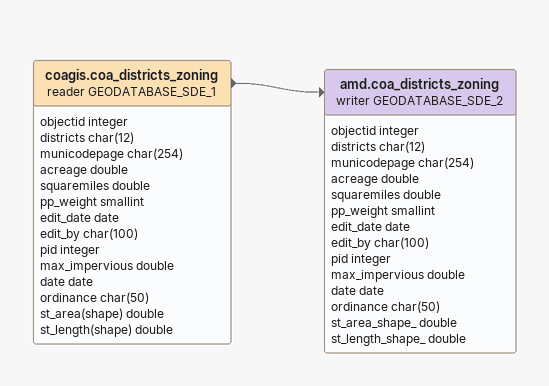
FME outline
coagis.coa_districts_zoning (reader GEODATABASE_SDE_1)
    attributes: objectid integer, districts char(12), municodepage char(254), acreage double, squaremiles double, pp_weight smallint, edit_date date, edit_by char(100), pid integer, max_impervious double, date date, ordinance char(50), st_area(shape) double, st_length(shape) double
    -> amd.coa_districts_zoning (writer GEODATABASE_SDE_2)
amd.coa_districts_zoning (writer GEODATABASE_SDE_2)
    attributes: objectid integer, districts char(12), municodepage char(254), acreage double, squaremiles double, pp_weight smallint, edit_date date, edit_by char(100), pid integer, max_impervious double, date date, ordinance char(50), st_area_shape_ double, st_length_shape_ double
